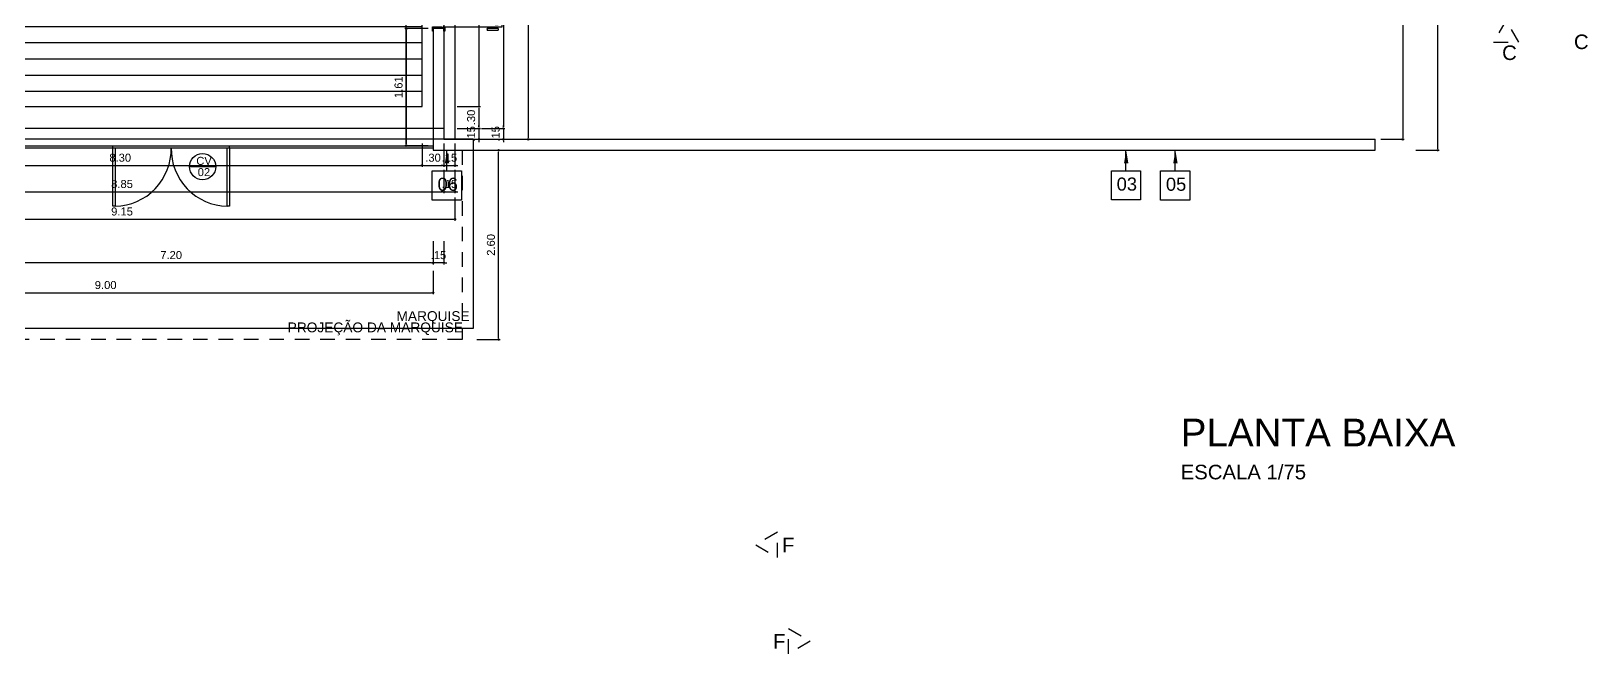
# Model space of a CAD drawing. Header units: millimetres. Extents: x 2125 to 3408, y 1171 to 1686.
# Drawn here: x 3386.1 to 3407.5, y 1512.71 to 1521.27 of the extents above; entities that cross this region are included whole.
import ezdxf

# ---------------------------------------------------------------- set-up
doc = ezdxf.new("R2010")
doc.units = ezdxf.units.MM
doc.linetypes.add('CONTORNO_QUADRO_T', pattern=[0.35, 0.2, -0.15])
for name, color, linetype in [('cobertura', 1, 'Continuous'), ('cotas', 7, 'Continuous'), ('ESQUADRIAS', 7, 'Continuous'), ('Esquadrias_Portas', 2, 'Continuous'), ('LAYOUT', 7, 'Continuous'), ('Layout_Equipamentos', 7, 'Continuous'), ('linha de corte', 1, 'Continuous'), ('PAREDE', 4, 'Continuous'), ('PAREDES', 4, 'Continuous'), ('RUFO', 3, 'Continuous'), ('TEXTO01', 7, 'Continuous'), ('TEXTO02', 3, 'Continuous'), ('TEXTO03', 2, 'Continuous')]:
    doc.layers.add(name, color=color, linetype=linetype)
doc.styles.add('ROMANS', font='arial.ttf')
doc.styles.get("Standard").update_dxf_attribs({"font": 'arial.ttf'})
doc.styles.add('TEXTO1', font='swissko.ttf', dxfattribs={"width": 0.6, "height": 0.1})
doc.dimstyles.new('ESCALA75', dxfattribs={"dimtxt": 0.11, "dimasz": 0.02, "dimexe": 0.02, "dimexo": 0.04, "dimgap": 0.05, "dimtad": 1, "dimzin": 4, "dimdsep": 46, "dimtxsty": 'ROMANS', "dimblk1": 'PPC', "dimblk2": 'PPC', "dimsah": 1, "dimcen": 0.02, "dimclrd": 7, "dimclre": 7, "dimclrt": 3, "dimazin": 1, "dimtfac": 1, "dimtix": 1, "dimtmove": 0, "dimatfit": 3, "dimldrblk": 'PPC', "dimfxl": 0, "dimtolj": 1, "dimtzin": 12, "dimarcsym": 0})

# ---------------------------------------------------------------- blocks, each defined once
blk = doc.blocks.new('P80_02')
at = {"layer": 'ESQUADRIAS', "color": 2}
for p, q in [((0.025, 0.075), (0.025, 0.875)), ((0.025, 0.875), (0.055, 0.875)), ((0.055, 0.875), (0.055, 0.075)), ((0.055, 0.075), (0.025, 0.075))]:
    blk.add_line(p, q, dxfattribs=at)
at = {"layer": 'ESQUADRIAS', "color": 3, "linetype": 'Continuous'}
for p, q in [((-0.02, 0.67), (-0.02, 0.821)), ((-0.003, 0.667), (-0.017, 0.667)), ((0, 0.821), (0, 0.67)), ((0.023, 0.78), (0.023, 0.82)), ((0.057, 0.78), (0.057, 0.82)), ((0.08, 0.821), (0.08, 0.67)), ((0.083, 0.667), (0.097, 0.667)), ((0.1, 0.67), (0.1, 0.821))]:
    blk.add_line(p, q, dxfattribs=at)
at = {"layer": 'ESQUADRIAS', "color": 3}
for p, q in [((0, 0.821), (-0.02, 0.821)), ((0, 0.81), (0.023, 0.81)), ((0, 0.8), (0.023, 0.8)), ((0, 0.79), (0.023, 0.79)), ((0.023, 0.82), (0.025, 0.82)), ((0.023, 0.78), (0.025, 0.78)), ((0.057, 0.82), (0.055, 0.82)), ((0.057, 0.78), (0.055, 0.78)), ((0.08, 0.81), (0.057, 0.81)), ((0.08, 0.8), (0.057, 0.8)), ((0.08, 0.79), (0.057, 0.79)), ((0.08, 0.821), (0.1, 0.821))]:
    blk.add_line(p, q, dxfattribs=at)
at = {"layer": 'ESQUADRIAS'}
for p, q in [((0.016, 0.059), (0.016, 0.062)), ((0.032, 0.074), (0.029, 0.074))]:
    blk.add_line(p, q, dxfattribs=at)
at = {"layer": 'ESQUADRIAS', "color": 3}
for points in [[(0.015, 0.085), (-0.035, 0.085), (-0.035, 0.075), (0.015, 0.075)], [(0.885, 0.085), (0.835, 0.085), (0.835, 0.075), (0.885, 0.075)], [(0.025, -0.075), (0, -0.075), (-0.035, -0.075), (-0.035, -0.085), (0.025, -0.085)], [(0.885, -0.075), (0.825, -0.075), (0.825, -0.085), (0.885, -0.085)]]:
    blk.add_lwpolyline(points, close=True, dxfattribs=at)
at = {"layer": 'ESQUADRIAS', "color": 2}
for points in [[(0.025, 0.045), (0.015, 0.045), (0.015, 0.075), (0, 0.075), (0, -0.075), (0.025, -0.075)], [(0.825, 0.045), (0.835, 0.045), (0.835, 0.075), (0.85, 0.075), (0.85, -0.075), (0.825, -0.075)]]:
    blk.add_lwpolyline(points, close=True, dxfattribs=at)
at = {"layer": 'ESQUADRIAS', "color": 1}
for points in [[(0.016, 0.071, -0.236068), (0.015, 0.073), (0.015, 0.07), (0.015, 0.05), (0.016, 0.05)], [(0.02, 0.074, 0.236068), (0.017, 0.075), (0.02, 0.075), (0.04, 0.075), (0.04, 0.074)]]:
    blk.add_lwpolyline(points, format="xyb", close=True, dxfattribs=at)
at = {"layer": 'ESQUADRIAS'}
for points in [[(0.017, 0.063), (0.016, 0.062), (0.016, 0.062)], [(0.017, 0.058), (0.016, 0.059), (0.016, 0.059)], [(0.017, 0.06), (0.017, 0.06), (0.017, 0.058), (0.017, 0.058), (0.017, 0.063), (0.017, 0.063), (0.017, 0.06), (0.017, 0.06)], [(0.028, 0.073), (0.029, 0.074), (0.029, 0.074)], [(0.03, 0.073), (0.03, 0.073), (0.033, 0.073), (0.033, 0.073), (0.028, 0.073), (0.028, 0.073), (0.03, 0.073), (0.03, 0.073)], [(0.033, 0.073), (0.032, 0.074), (0.032, 0.074)]]:
    blk.add_lwpolyline(points, dxfattribs=at)
at = {"layer": 'ESQUADRIAS', "color": 1}
blk.add_circle((0.017, 0.073), 0.0025, dxfattribs=at)
at = {"layer": 'ESQUADRIAS'}
blk.add_arc((0.108, 0.148), 0.729, 355.0636, 94.2065, dxfattribs=at)
at = {"layer": 'ESQUADRIAS', "color": 3, "linetype": 'Continuous'}
for centre, start, end in [((-0.017, 0.67), 180, 260.5377), ((-0.003, 0.67), 260.5377, 360), ((0.083, 0.67), 180, 279.4623), ((0.097, 0.67), 279.4623, 0)]:
    blk.add_arc(centre, 0.003, start, end, dxfattribs=at)
blk = doc.blocks.new('PPC')
at = {"color": 2}
blk.add_circle((0, 0), 0.5, dxfattribs=at)
blk = doc.blocks.new('*D1169')
at = {"layer": 'cotas', "color": 7, "lineweight": -2, "transparency": 16777216}
for p, q in [((3391.621, 1518.384), (3391.621, 1518.064)), ((3391.771, 1518.384), (3391.771, 1518.064)), ((3391.601, 1518.084), (3391.581, 1518.084)), ((3391.771, 1518.084), (3391.621, 1518.084)), ((3391.791, 1518.084), (3391.811, 1518.084))]:
    blk.add_line(p, q, dxfattribs=at)
at = {"layer": 'DEFPOINTS', "color": 0, "transparency": 16777216}
for p in [(3391.621, 1518.774), (3391.771, 1518.774), (3391.621, 1518.084)]:
    blk.add_point(p, dxfattribs=at)
at = {"layer": 'cotas', "color": 7, "lineweight": -2, "transparency": 16777216, "xscale": 0.02, "yscale": 0.02, "zscale": 0.02}
blk.add_blockref('PPC', (3391.621, 1518.084), dxfattribs=at)
at = {"layer": 'cotas', "color": 7, "lineweight": -2, "transparency": 16777216, "xscale": 0.02, "yscale": 0.02, "zscale": 0.02, "rotation": 180}
blk.add_blockref('PPC', (3391.771, 1518.084), dxfattribs=at)
at = {"layer": 'cotas', "color": 3, "transparency": 16777216, "insert": (3391.696, 1518.19), "char_height": 0.11, "attachment_point": 5, "style": 'ROMANS'}
blk.add_mtext('\\A1;.15', dxfattribs=at)
blk = doc.blocks.new('*D1170')
at = {"layer": 'cotas', "color": 7, "lineweight": -2, "transparency": 16777216}
for p, q in [((3384.421, 1518.384), (3384.421, 1518.064)), ((3391.621, 1518.384), (3391.621, 1518.064)), ((3391.601, 1518.084), (3384.441, 1518.084))]:
    blk.add_line(p, q, dxfattribs=at)
at = {"layer": 'DEFPOINTS', "color": 0, "transparency": 16777216}
for p in [(3391.621, 1518.774), (3384.421, 1518.563), (3384.421, 1518.084)]:
    blk.add_point(p, dxfattribs=at)
at = {"layer": 'cotas', "color": 7, "lineweight": -2, "transparency": 16777216, "xscale": 0.02, "yscale": 0.02, "zscale": 0.02, "rotation": 180}
blk.add_blockref('PPC', (3384.421, 1518.084), dxfattribs=at)
at = {"layer": 'cotas', "color": 7, "lineweight": -2, "transparency": 16777216, "xscale": 0.02, "yscale": 0.02, "zscale": 0.02}
blk.add_blockref('PPC', (3391.621, 1518.084), dxfattribs=at)
at = {"layer": 'cotas', "color": 3, "transparency": 16777216, "insert": (3388.021, 1518.191), "char_height": 0.11, "attachment_point": 5, "style": 'ROMANS'}
blk.add_mtext('\\A1;7.20', dxfattribs=at)
blk = doc.blocks.new('*D1201')
at = {"layer": 'cotas', "color": 7, "lineweight": -2, "transparency": 16777216}
for p, q in [((3405.132, 1535.031), (3405.452, 1535.031)), ((3405.432, 1519.651), (3405.432, 1535.011)), ((3405.132, 1519.631), (3405.452, 1519.631))]:
    blk.add_line(p, q, dxfattribs=at)
at = {"layer": 'DEFPOINTS', "color": 0, "transparency": 16777216}
for p in [(3403.664, 1535.031), (3405.432, 1535.031), (3403.664, 1519.631)]:
    blk.add_point(p, dxfattribs=at)
at = {"layer": 'cotas', "color": 7, "lineweight": -2, "transparency": 16777216, "xscale": 0.02, "yscale": 0.02, "zscale": 0.02}
for p, rotation in [((3405.432, 1535.031), 90), ((3405.432, 1519.631), 270)]:
    blk.add_blockref('PPC', p, dxfattribs=dict(at, rotation=rotation))
at = {"layer": 'cotas', "color": 3, "transparency": 16777216, "insert": (3405.326, 1527.331), "char_height": 0.11, "attachment_point": 5, "rotation": 90, "style": 'ROMANS'}
blk.add_mtext('\\A1;15.40', dxfattribs=at)
blk = doc.blocks.new('*D1254')
at = {"layer": 'cotas', "color": 7, "lineweight": -2, "transparency": 16777216}
for p, q in [((3391.553, 1521.301), (3391.233, 1521.301)), ((3391.253, 1521.281), (3391.253, 1519.713)), ((3391.553, 1519.693), (3391.233, 1519.693))]:
    blk.add_line(p, q, dxfattribs=at)
at = {"layer": 'DEFPOINTS', "color": 0, "transparency": 16777216}
for p in [(3391.621, 1521.301), (3391.253, 1519.693), (3391.621, 1519.693)]:
    blk.add_point(p, dxfattribs=at)
at = {"layer": 'cotas', "color": 7, "lineweight": -2, "transparency": 16777216, "xscale": 0.02, "yscale": 0.02, "zscale": 0.02}
for p, rotation in [((3391.253, 1521.301), 90), ((3391.253, 1519.693), 270)]:
    blk.add_blockref('PPC', p, dxfattribs=dict(at, rotation=rotation))
at = {"layer": 'cotas', "color": 3, "transparency": 16777216, "insert": (3391.147, 1520.497), "char_height": 0.11, "attachment_point": 5, "rotation": 90, "style": 'ROMANS'}
blk.add_mtext('\\A1;1.61', dxfattribs=at)
blk = doc.blocks.new('*D1255')
at = {"layer": 'cotas', "color": 7, "lineweight": -2, "transparency": 16777216}
for p, q in [((3391.553, 1525.831), (3391.233, 1525.831)), ((3391.253, 1519.713), (3391.253, 1525.811)), ((3391.553, 1519.693), (3391.233, 1519.693))]:
    blk.add_line(p, q, dxfattribs=at)
at = {"layer": 'DEFPOINTS', "color": 0, "transparency": 16777216}
for p in [(3391.253, 1525.831), (3404.95, 1525.831), (3391.621, 1519.693)]:
    blk.add_point(p, dxfattribs=at)
at = {"layer": 'cotas', "color": 7, "lineweight": -2, "transparency": 16777216, "xscale": 0.02, "yscale": 0.02, "zscale": 0.02}
for p, rotation in [((3391.253, 1525.831), 90), ((3391.253, 1519.693), 270)]:
    blk.add_blockref('PPC', p, dxfattribs=dict(at, rotation=rotation))
at = {"layer": 'cotas', "color": 3, "transparency": 16777216, "insert": (3391.147, 1522.762), "char_height": 0.11, "attachment_point": 5, "rotation": 90, "style": 'ROMANS'}
blk.add_mtext('\\A1;6.14', dxfattribs=at)
blk = doc.blocks.new('*D1256')
at = {"layer": 'cotas', "color": 7, "lineweight": -2, "transparency": 16777216}
for p, q in [((3404.65, 1525.831), (3404.97, 1525.831)), ((3404.95, 1525.811), (3404.95, 1519.801)), ((3404.65, 1519.781), (3404.97, 1519.781))]:
    blk.add_line(p, q, dxfattribs=at)
at = {"layer": 'DEFPOINTS', "color": 0, "transparency": 16777216}
for p in [(3403.571, 1525.831), (3403.571, 1519.781), (3404.95, 1519.781)]:
    blk.add_point(p, dxfattribs=at)
at = {"layer": 'cotas', "color": 7, "lineweight": -2, "transparency": 16777216, "xscale": 0.02, "yscale": 0.02, "zscale": 0.02}
for p, rotation in [((3404.95, 1525.831), 90), ((3404.95, 1519.781), 270)]:
    blk.add_blockref('PPC', p, dxfattribs=dict(at, rotation=rotation))
at = {"layer": 'cotas', "color": 3, "transparency": 16777216, "insert": (3404.844, 1522.806), "char_height": 0.11, "attachment_point": 5, "rotation": 90, "style": 'ROMANS'}
blk.add_mtext('\\A1;6.05', dxfattribs=at)
blk = doc.blocks.new('*D1217')
at = {"layer": 'cotas', "color": 7, "lineweight": -2, "transparency": 16777216}
for p, q in [((3382.621, 1517.973), (3382.621, 1517.653)), ((3391.621, 1517.973), (3391.621, 1517.653)), ((3382.641, 1517.673), (3391.601, 1517.673))]:
    blk.add_line(p, q, dxfattribs=at)
at = {"layer": 'DEFPOINTS', "color": 0, "transparency": 16777216}
for p in [(3391.621, 1519.631), (3382.621, 1518.683), (3391.621, 1517.673)]:
    blk.add_point(p, dxfattribs=at)
at = {"layer": 'cotas', "color": 7, "lineweight": -2, "transparency": 16777216, "xscale": 0.02, "yscale": 0.02, "zscale": 0.02, "rotation": 180}
blk.add_blockref('PPC', (3382.621, 1517.673), dxfattribs=at)
at = {"layer": 'cotas', "color": 7, "lineweight": -2, "transparency": 16777216, "xscale": 0.02, "yscale": 0.02, "zscale": 0.02}
blk.add_blockref('PPC', (3391.621, 1517.673), dxfattribs=at)
at = {"layer": 'cotas', "color": 3, "transparency": 16777216, "insert": (3387.121, 1517.779), "char_height": 0.11, "attachment_point": 5, "style": 'ROMANS'}
blk.add_mtext('\\A1;9.00', dxfattribs=at)
blk = doc.blocks.new('*D1267')
at = {"color": 7, "lineweight": -2, "transparency": 16777216}
for p, q in [((3392.223, 1519.631), (3392.543, 1519.631)), ((3392.523, 1517.051), (3392.523, 1519.611)), ((3392.223, 1517.031), (3392.543, 1517.031))]:
    blk.add_line(p, q, dxfattribs=at)
at = {"layer": 'DEFPOINTS', "color": 0, "transparency": 16777216}
for p in [(3392.021, 1519.631), (3392.523, 1519.631), (3392.021, 1517.031)]:
    blk.add_point(p, dxfattribs=at)
at = {"color": 7, "lineweight": -2, "transparency": 16777216, "xscale": 0.02, "yscale": 0.02, "zscale": 0.02}
for p, rotation in [((3392.523, 1519.631), 90), ((3392.523, 1517.031), 270)]:
    blk.add_blockref('PPC', p, dxfattribs=dict(at, rotation=rotation))
at = {"color": 3, "transparency": 16777216, "insert": (3392.417, 1518.331), "char_height": 0.11, "attachment_point": 5, "rotation": 90, "style": 'ROMANS'}
blk.add_mtext('\\A1;2.60', dxfattribs=at)
blk = doc.blocks.new('*D1270')
at = {"layer": 'cotas', "color": 7, "lineweight": -2, "transparency": 16777216}
for p, q in [((3392.012, 1527.431), (3392.272, 1527.431)), ((3392.252, 1527.411), (3392.252, 1520.251)), ((3391.952, 1520.231), (3392.272, 1520.231))]:
    blk.add_line(p, q, dxfattribs=at)
at = {"layer": 'DEFPOINTS', "color": 0, "transparency": 16777216}
for p in [(3391.972, 1527.431), (3391.522, 1520.231), (3392.252, 1520.231)]:
    blk.add_point(p, dxfattribs=at)
at = {"layer": 'cotas', "color": 7, "lineweight": -2, "transparency": 16777216, "xscale": 0.02, "yscale": 0.02, "zscale": 0.02}
for p, rotation in [((3392.252, 1527.431), 90), ((3392.252, 1520.231), 270)]:
    blk.add_blockref('PPC', p, dxfattribs=dict(at, rotation=rotation))
at = {"layer": 'cotas', "color": 3, "transparency": 16777216, "insert": (3392.145, 1523.831), "char_height": 0.11, "attachment_point": 5, "rotation": 90, "style": 'ROMANS'}
blk.add_mtext('\\A1;7.20', dxfattribs=at)
blk = doc.blocks.new('*D1271')
at = {"layer": 'cotas', "color": 7, "lineweight": -2, "transparency": 16777216}
for p, q in [((3391.952, 1520.231), (3392.272, 1520.231)), ((3392.252, 1520.211), (3392.252, 1519.951)), ((3391.952, 1519.931), (3392.272, 1519.931))]:
    blk.add_line(p, q, dxfattribs=at)
at = {"layer": 'DEFPOINTS', "color": 0, "transparency": 16777216}
for p in [(3391.522, 1520.231), (3391.822, 1519.931), (3392.252, 1519.931)]:
    blk.add_point(p, dxfattribs=at)
at = {"layer": 'cotas', "color": 7, "lineweight": -2, "transparency": 16777216, "xscale": 0.02, "yscale": 0.02, "zscale": 0.02}
for p, rotation in [((3392.252, 1520.231), 90), ((3392.252, 1519.931), 270)]:
    blk.add_blockref('PPC', p, dxfattribs=dict(at, rotation=rotation))
at = {"layer": 'cotas', "color": 3, "transparency": 16777216, "insert": (3392.145, 1520.081), "char_height": 0.11, "attachment_point": 5, "rotation": 90, "style": 'ROMANS'}
blk.add_mtext('\\A1;.30', dxfattribs=at)
blk = doc.blocks.new('*D1272')
at = {"layer": 'DEFPOINTS', "color": 0, "ltscale": 0.0001, "transparency": 16777216}
for p in [(3391.822, 1519.931), (3391.972, 1519.781), (3392.252, 1519.781)]:
    blk.add_point(p, dxfattribs=at)
at = {"layer": 'TEXTO03', "color": 7, "lineweight": -2, "ltscale": 0.0001, "transparency": 16777216}
for p, q in [((3392.252, 1519.951), (3392.252, 1519.971)), ((3391.952, 1519.931), (3392.272, 1519.931)), ((3392.012, 1519.781), (3392.272, 1519.781)), ((3392.252, 1519.931), (3392.252, 1519.781)), ((3392.252, 1519.761), (3392.252, 1519.741))]:
    blk.add_line(p, q, dxfattribs=at)
at = {"layer": 'TEXTO03', "color": 7, "lineweight": -2, "ltscale": 0.0001, "transparency": 16777216, "xscale": 0.02, "yscale": 0.02, "zscale": 0.02}
for p, rotation in [((3392.252, 1519.931), 270), ((3392.252, 1519.781), 90)]:
    blk.add_blockref('PPC', p, dxfattribs=dict(at, rotation=rotation))
at = {"layer": 'TEXTO03', "color": 3, "ltscale": 0.0001, "transparency": 16777216, "insert": (3392.145, 1519.856), "char_height": 0.11, "attachment_point": 5, "rotation": 90, "style": 'ROMANS'}
blk.add_mtext('\\A1;.15', dxfattribs=at)
blk = doc.blocks.new('*D1273')
at = {"layer": 'cotas', "color": 7, "lineweight": -2, "transparency": 16777216}
for p, q in [((3392.586, 1527.581), (3392.608, 1527.581)), ((3392.588, 1527.561), (3392.588, 1519.951)), ((3392.288, 1519.931), (3392.608, 1519.931))]:
    blk.add_line(p, q, dxfattribs=at)
at = {"layer": 'DEFPOINTS', "color": 0, "transparency": 16777216}
for p in [(3392.546, 1527.581), (3391.87, 1519.931), (3392.588, 1519.931)]:
    blk.add_point(p, dxfattribs=at)
at = {"layer": 'cotas', "color": 7, "lineweight": -2, "transparency": 16777216, "xscale": 0.02, "yscale": 0.02, "zscale": 0.02}
for p, rotation in [((3392.588, 1527.581), 90), ((3392.588, 1519.931), 270)]:
    blk.add_blockref('PPC', p, dxfattribs=dict(at, rotation=rotation))
at = {"layer": 'cotas', "color": 3, "transparency": 16777216, "insert": (3392.482, 1523.756), "char_height": 0.11, "attachment_point": 5, "rotation": 90, "style": 'ROMANS'}
blk.add_mtext('\\A1;7.65', dxfattribs=at)
blk = doc.blocks.new('*D1274')
at = {"layer": 'cotas', "color": 7, "lineweight": -2, "transparency": 16777216}
for p, q in [((3392.588, 1519.951), (3392.588, 1519.971)), ((3392.288, 1519.931), (3392.608, 1519.931)), ((3392.288, 1519.781), (3392.608, 1519.781)), ((3392.588, 1519.931), (3392.588, 1519.781)), ((3392.588, 1519.761), (3392.588, 1519.741))]:
    blk.add_line(p, q, dxfattribs=at)
at = {"layer": 'DEFPOINTS', "color": 0, "transparency": 16777216}
for p in [(3391.87, 1519.931), (3392.02, 1519.781), (3392.588, 1519.781)]:
    blk.add_point(p, dxfattribs=at)
at = {"layer": 'cotas', "color": 7, "lineweight": -2, "transparency": 16777216, "xscale": 0.02, "yscale": 0.02, "zscale": 0.02}
for p, rotation in [((3392.588, 1519.931), 270), ((3392.588, 1519.781), 90)]:
    blk.add_blockref('PPC', p, dxfattribs=dict(at, rotation=rotation))
at = {"layer": 'cotas', "color": 3, "transparency": 16777216, "insert": (3392.482, 1519.856), "char_height": 0.11, "attachment_point": 5, "rotation": 90, "style": 'ROMANS'}
blk.add_mtext('\\A1;.15', dxfattribs=at)
blk = doc.blocks.new('*D1275')
at = {"layer": 'cotas', "color": 7, "lineweight": -2, "transparency": 16777216}
for p, q in [((3392.929, 1527.581), (3392.949, 1527.581)), ((3392.929, 1527.561), (3392.929, 1519.801)), ((3392.629, 1519.781), (3392.949, 1519.781))]:
    blk.add_line(p, q, dxfattribs=at)
at = {"layer": 'DEFPOINTS', "color": 0, "transparency": 16777216}
for p in [(3392.909, 1527.581), (3392.073, 1519.781), (3392.929, 1519.781)]:
    blk.add_point(p, dxfattribs=at)
at = {"layer": 'cotas', "color": 7, "lineweight": -2, "transparency": 16777216, "xscale": 0.02, "yscale": 0.02, "zscale": 0.02}
for p, rotation in [((3392.929, 1527.581), 90), ((3392.929, 1519.781), 270)]:
    blk.add_blockref('PPC', p, dxfattribs=dict(at, rotation=rotation))
at = {"layer": 'cotas', "color": 3, "transparency": 16777216, "insert": (3392.822, 1523.681), "char_height": 0.11, "attachment_point": 5, "rotation": 90, "style": 'ROMANS'}
blk.add_mtext('\\A1;7.80', dxfattribs=at)
blk = doc.blocks.new('*D1323')
at = {"layer": 'cotas', "color": 7, "lineweight": -2, "transparency": 16777216}
for p, q in [((3383.171, 1519.722), (3383.171, 1519.402)), ((3391.471, 1519.722), (3391.471, 1519.402)), ((3383.191, 1519.422), (3391.451, 1519.422))]:
    blk.add_line(p, q, dxfattribs=at)
at = {"layer": 'DEFPOINTS', "color": 0, "transparency": 16777216}
for p in [(3391.471, 1520.231), (3383.171, 1519.931), (3391.471, 1519.422)]:
    blk.add_point(p, dxfattribs=at)
at = {"layer": 'cotas', "color": 7, "lineweight": -2, "transparency": 16777216, "xscale": 0.02, "yscale": 0.02, "zscale": 0.02, "rotation": 180}
blk.add_blockref('PPC', (3383.171, 1519.422), dxfattribs=at)
at = {"layer": 'cotas', "color": 7, "lineweight": -2, "transparency": 16777216, "xscale": 0.02, "yscale": 0.02, "zscale": 0.02}
blk.add_blockref('PPC', (3391.471, 1519.422), dxfattribs=at)
at = {"layer": 'cotas', "color": 3, "transparency": 16777216, "insert": (3387.321, 1519.528), "char_height": 0.11, "attachment_point": 5, "style": 'ROMANS'}
blk.add_mtext('\\A1;8.30', dxfattribs=at)
blk = doc.blocks.new('*D1324')
at = {"layer": 'cotas', "color": 7, "lineweight": -2, "transparency": 16777216}
for p, q in [((3391.471, 1519.722), (3391.471, 1519.402)), ((3391.771, 1519.722), (3391.771, 1519.402)), ((3391.491, 1519.422), (3391.751, 1519.422))]:
    blk.add_line(p, q, dxfattribs=at)
at = {"layer": 'DEFPOINTS', "color": 0, "transparency": 16777216}
for p in [(3391.471, 1520.231), (3391.771, 1519.931), (3391.771, 1519.422)]:
    blk.add_point(p, dxfattribs=at)
at = {"layer": 'cotas', "color": 7, "lineweight": -2, "transparency": 16777216, "xscale": 0.02, "yscale": 0.02, "zscale": 0.02, "rotation": 180}
blk.add_blockref('PPC', (3391.471, 1519.422), dxfattribs=at)
at = {"layer": 'cotas', "color": 7, "lineweight": -2, "transparency": 16777216, "xscale": 0.02, "yscale": 0.02, "zscale": 0.02}
blk.add_blockref('PPC', (3391.771, 1519.422), dxfattribs=at)
at = {"layer": 'cotas', "color": 3, "transparency": 16777216, "insert": (3391.621, 1519.528), "char_height": 0.11, "attachment_point": 5, "style": 'ROMANS'}
blk.add_mtext('\\A1;.30', dxfattribs=at)
blk = doc.blocks.new('*D1325')
at = {"layer": 'cotas', "color": 7, "lineweight": -2, "transparency": 16777216}
for p, q in [((3391.771, 1519.722), (3391.771, 1519.402)), ((3391.921, 1519.722), (3391.921, 1519.402)), ((3391.751, 1519.422), (3391.731, 1519.422)), ((3391.771, 1519.422), (3391.921, 1519.422)), ((3391.941, 1519.422), (3391.961, 1519.422))]:
    blk.add_line(p, q, dxfattribs=at)
at = {"layer": 'DEFPOINTS', "color": 0, "transparency": 16777216}
for p in [(3391.771, 1519.931), (3391.921, 1519.781), (3391.921, 1519.422)]:
    blk.add_point(p, dxfattribs=at)
at = {"layer": 'cotas', "color": 7, "lineweight": -2, "transparency": 16777216, "xscale": 0.02, "yscale": 0.02, "zscale": 0.02}
blk.add_blockref('PPC', (3391.771, 1519.422), dxfattribs=at)
at = {"layer": 'cotas', "color": 7, "lineweight": -2, "transparency": 16777216, "xscale": 0.02, "yscale": 0.02, "zscale": 0.02, "rotation": 180}
blk.add_blockref('PPC', (3391.921, 1519.422), dxfattribs=at)
at = {"layer": 'cotas', "color": 3, "transparency": 16777216, "insert": (3391.846, 1519.528), "char_height": 0.11, "attachment_point": 5, "style": 'ROMANS'}
blk.add_mtext('\\A1;.15', dxfattribs=at)
blk = doc.blocks.new('*D1277')
at = {"layer": 'cotas', "color": 7, "lineweight": -2, "transparency": 16777216}
for p, q in [((3382.921, 1519.361), (3382.921, 1519.041)), ((3391.771, 1519.361), (3391.771, 1519.041)), ((3382.941, 1519.061), (3391.751, 1519.061))]:
    blk.add_line(p, q, dxfattribs=at)
at = {"layer": 'DEFPOINTS', "color": 0, "transparency": 16777216}
for p in [(3382.921, 1519.886), (3391.771, 1519.886), (3391.771, 1519.061)]:
    blk.add_point(p, dxfattribs=at)
at = {"layer": 'cotas', "color": 7, "lineweight": -2, "transparency": 16777216, "xscale": 0.02, "yscale": 0.02, "zscale": 0.02, "rotation": 180}
blk.add_blockref('PPC', (3382.921, 1519.061), dxfattribs=at)
at = {"layer": 'cotas', "color": 7, "lineweight": -2, "transparency": 16777216, "xscale": 0.02, "yscale": 0.02, "zscale": 0.02}
blk.add_blockref('PPC', (3391.771, 1519.061), dxfattribs=at)
at = {"layer": 'cotas', "color": 3, "transparency": 16777216, "insert": (3387.346, 1519.167), "char_height": 0.11, "attachment_point": 5, "style": 'ROMANS'}
blk.add_mtext('\\A1;8.85', dxfattribs=at)
blk = doc.blocks.new('*D1278')
at = {"layer": 'cotas', "color": 7, "lineweight": -2, "transparency": 16777216}
for p, q in [((3391.771, 1519.361), (3391.771, 1519.041)), ((3391.921, 1519.361), (3391.921, 1519.041)), ((3391.751, 1519.061), (3391.731, 1519.061)), ((3391.771, 1519.061), (3391.921, 1519.061)), ((3391.941, 1519.061), (3391.961, 1519.061))]:
    blk.add_line(p, q, dxfattribs=at)
at = {"layer": 'DEFPOINTS', "color": 0, "transparency": 16777216}
for p in [(3391.771, 1519.886), (3391.921, 1519.736), (3391.921, 1519.061)]:
    blk.add_point(p, dxfattribs=at)
at = {"layer": 'cotas', "color": 7, "lineweight": -2, "transparency": 16777216, "xscale": 0.02, "yscale": 0.02, "zscale": 0.02}
blk.add_blockref('PPC', (3391.771, 1519.061), dxfattribs=at)
at = {"layer": 'cotas', "color": 7, "lineweight": -2, "transparency": 16777216, "xscale": 0.02, "yscale": 0.02, "zscale": 0.02, "rotation": 180}
blk.add_blockref('PPC', (3391.921, 1519.061), dxfattribs=at)
at = {"layer": 'cotas', "color": 3, "transparency": 16777216, "insert": (3391.846, 1519.167), "char_height": 0.11, "attachment_point": 5, "style": 'ROMANS'}
blk.add_mtext('\\A1;.15', dxfattribs=at)
blk = doc.blocks.new('*D1279')
at = {"layer": 'cotas', "color": 7, "lineweight": -2, "transparency": 16777216}
for p, q in [((3382.771, 1518.983), (3382.771, 1518.663)), ((3391.921, 1518.983), (3391.921, 1518.663)), ((3382.791, 1518.683), (3391.901, 1518.683))]:
    blk.add_line(p, q, dxfattribs=at)
at = {"layer": 'DEFPOINTS', "color": 0, "transparency": 16777216}
for p in [(3382.771, 1519.69), (3391.921, 1519.69), (3391.921, 1518.683)]:
    blk.add_point(p, dxfattribs=at)
at = {"layer": 'cotas', "color": 7, "lineweight": -2, "transparency": 16777216, "xscale": 0.02, "yscale": 0.02, "zscale": 0.02, "rotation": 180}
blk.add_blockref('PPC', (3382.771, 1518.683), dxfattribs=at)
at = {"layer": 'cotas', "color": 7, "lineweight": -2, "transparency": 16777216, "xscale": 0.02, "yscale": 0.02, "zscale": 0.02}
blk.add_blockref('PPC', (3391.921, 1518.683), dxfattribs=at)
at = {"layer": 'cotas', "color": 3, "transparency": 16777216, "insert": (3387.346, 1518.789), "char_height": 0.11, "attachment_point": 5, "style": 'ROMANS'}
blk.add_mtext('\\A1;9.15', dxfattribs=at)

msp = doc.modelspace()

# ---------------------------------------------------------------- hatches: boundary and pattern name
at = {"layer": 'cobertura'}
h = msp.add_hatch(dxfattribs=at)
h.set_pattern_fill('ANSI31', color=256, scale=0.07, angle=315)
h.set_pattern_definition([(0, (1004.02428, 690.56013), (7e-17, 0.22225), [])])
h.paths.add_polyline_path([(3391.8464, 1534.731), (3383.1714, 1534.731), (3383.1714, 1520.231), (3391.4714, 1520.231), (3391.4714, 1527.881), (3391.8464, 1527.881)])
h.paths.add_polyline_path([(3387.5195, 1528.133), (3387.5195, 1526.8831), (3386.8834, 1527.5081)], flags=16)
h.paths.add_polyline_path([(3386.8964, 1527.3675), (3387.6076, 1527.3675), (3387.6076, 1527.6512), (3386.8964, 1527.6512)], flags=24)

# ---------------------------------------------------------------- linework, layer by layer
for p, q in [((3384.4214, 1519.6926), (3391.6214, 1519.6926)), ((3384.4214, 1519.6626), (3391.6214, 1519.6626)), ((3391.8101, 1519.3469), (3391.8101, 1519.6287)), ((3401.1456, 1519.3491), (3401.1456, 1519.631)), ((3401.8225, 1519.3469), (3401.8225, 1519.6287))]:
    msp.add_line(p, q)
for points in [[(3391.6101, 1519.3469), (3392.0101, 1519.3469), (3392.0101, 1518.9469), (3391.6101, 1518.9469)], [(3400.9456, 1519.3491), (3401.3456, 1519.3491), (3401.3456, 1518.9491), (3400.9456, 1518.9491)], [(3401.6225, 1519.3469), (3402.0225, 1519.3469), (3402.0225, 1518.9469), (3401.6225, 1518.9469)]]:
    msp.add_lwpolyline(points, close=True)
at = {"layer": 'Esquadrias_Portas'}
for p, q in [((3387.2214, 1519.6626), (3387.2214, 1519.6926)), ((3388.8214, 1519.6626), (3388.8214, 1519.6926))]:
    msp.add_line(p, q, dxfattribs=at)
for points in [[(3387.2214, 1519.6626), (3387.2514, 1519.6626), (3387.2514, 1518.8626), (3387.2214, 1518.8626)], [(3388.7914, 1519.6626), (3388.8214, 1519.6626), (3388.8214, 1518.8626), (3388.7914, 1518.8626)]]:
    msp.add_lwpolyline(points, close=True, dxfattribs=at)
at = {"layer": 'LAYOUT'}
for points in [[(3391.7833, 1519.451), (3391.8133, 1519.631), (3391.8433, 1519.451)], [(3401.1189, 1519.4532), (3401.1489, 1519.6332), (3401.1789, 1519.4532)], [(3401.7957, 1519.451), (3401.8257, 1519.631), (3401.8557, 1519.451)]]:
    msp.add_solid(points, dxfattribs=at)
at = {"layer": 'Layout_Equipamentos'}
msp.add_line((3387.2514, 1519.6626), (3388.7914, 1519.6626), dxfattribs=at)
for centre, start, end in [((3387.2375, 1519.6466), 271.01562, 1.17376), ((3388.8053, 1519.6466), 178.82624, 268.98438)]:
    msp.add_arc(centre, 0.7841, start, end, dxfattribs=at)
at = {"layer": 'linha de corte', "color": 2, "linetype": 'CONTORNO_QUADRO_T'}
for p, q in [((3392.0214, 1519.631), (3392.0214, 1517.031)), ((3392.0214, 1517.031), (3382.2214, 1517.031))]:
    msp.add_line(p, q, dxfattribs=at)
at = {"layer": 'linha de corte', "linetype": 'CONTORNO_QUADRO_T'}
for points in [[(3406.3727, 1521.4169), (3406.1995, 1521.1169), (3406.5459, 1521.1169)], [(3396.0563, 1514.213), (3396.3563, 1514.0398), (3396.3563, 1514.3862)], [(3396.8063, 1512.8878), (3396.5063, 1512.7146), (3396.5063, 1513.061)]]:
    msp.add_lwpolyline(points, close=True, dxfattribs=at)
at = {"layer": 'PAREDE', "linetype": 'Continuous'}
for p, q in [((3391.6214, 1521.266), (3391.6214, 1519.631)), ((3391.7714, 1521.266), (3391.7714, 1519.781)), ((3391.7714, 1519.781), (3404.5714, 1519.781)), ((3391.6214, 1519.631), (3404.5714, 1519.631))]:
    msp.add_line(p, q, dxfattribs=at)
at = {"layer": 'PAREDE'}
msp.add_line((3404.5714, 1519.631), (3404.5714, 1519.781), dxfattribs=at)
at = {"layer": 'PAREDES'}
msp.add_lwpolyline([(3372.6214, 1519.781), (3358.9214, 1519.781), (3358.9214, 1523.581), (3360.4714, 1523.581), (3360.4714, 1525.581), (3358.9214, 1525.581), (3358.9214, 1529.381), (3363.1714, 1529.381), (3363.3214, 1529.381), (3363.3214, 1535.181), (3403.7214, 1535.181), (3403.7214, 1525.981), (3400.8714, 1525.981), (3400.8714, 1527.431), (3391.9214, 1527.431), (3391.9214, 1519.781), (3382.7714, 1519.781), (3382.7714, 1525.581), (3372.6214, 1525.581), (3372.6214, 1519.781)], dxfattribs=at)
msp.add_lwpolyline([(3372.4714, 1519.931), (3359.0714, 1519.931), (3359.0714, 1523.431), (3360.6214, 1523.431), (3360.6214, 1525.731), (3359.0714, 1525.731), (3359.0714, 1529.231), (3363.1714, 1529.231), (3363.4714, 1529.231), (3363.4714, 1535.031), (3403.5714, 1535.031), (3403.5714, 1526.131), (3401.0214, 1526.131), (3401.0214, 1527.581), (3391.7714, 1527.581), (3391.7714, 1519.931), (3382.9214, 1519.931), (3382.9214, 1525.731), (3372.4714, 1525.731)], close=True, dxfattribs=at)
at = {"layer": 'RUFO'}
for p, q in [((3391.4714, 1520.231), (3391.4714, 1527.881)), ((3383.1714, 1520.231), (3391.4714, 1520.231))]:
    msp.add_line(p, q, dxfattribs=at)
at = {"layer": 'TEXTO01'}
msp.add_line((3388.2726, 1519.406), (3388.6334, 1519.406), dxfattribs=at)
msp.add_circle((3388.453, 1519.406), 0.1804, dxfattribs=at)
at = {"layer": 'TEXTO03', "ltscale": 0.0001}
for p, q in [((3392.1714, 1519.781), (3391.9214, 1519.781)), ((3392.1714, 1519.781), (3392.1714, 1517.181)), ((3392.1714, 1517.181), (3382.3714, 1517.181))]:
    msp.add_line(p, q, dxfattribs=at)

# ---------------------------------------------------------------- block references
at = {"layer": 'ESQUADRIAS', "xscale": -1, "rotation": 270}
msp.add_blockref('P80_02', (3391.6964, 1521.301), dxfattribs=at)

# ---------------------------------------------------------------- texts
at = {"layer": 'linha de corte', "ltscale": 0.0001, "char_height": 0.12, "width": 0.619452, "attachment_point": 1, "style": 'TEXTO1'}
for s, insert in [('{\\fSansSerif|b0|i0|c2|p2;\\H1.6667x;\\W1;C}', (3406.3164, 1521.0704)), ('{\\fSansSerif|b0|i0|c2|p2;\\H1.6667x;\\W1;C}', (3407.3039, 1521.2204)), ('{\\fSansSerif|b0|i0|c2|p2;\\H1.6667x;\\W1;F}', (3396.4184, 1514.3078)), ('{\\fSansSerif|b0|i0|c2|p2;\\H1.6667x;\\W1;F}', (3396.2944, 1512.9858))]:
    msp.add_mtext(s, dxfattribs=dict(at, insert=insert))
at = {"layer": 'TEXTO01', "ltscale": 0.0001, "attachment_point": 1, "style": 'TEXTO1'}
for s, insert, char_height, width in [('{\\fSansSerif|b0|i0|c2|p2;\\W1;CV}', (3388.3664, 1519.5399), 0.11, 0.330365), ('{\\fSansSerif|b0|i0|c2|p2;\\W1;02}', (3388.3864, 1519.3855), 0.11, 0.330365), ('{\\fSansSerif|b0|i0|c2|p2;\\H3.1667x;\\W1;\\C2;PLANTA BAIXA\\H0.47368x;\\P\\H1.1111x;\\C3;ESCALA 1/75}', (3401.8978, 1515.9447), 0.12, 5.445164)]:
    msp.add_mtext(s, dxfattribs=dict(at, insert=insert, char_height=char_height, width=width))
at = {"layer": 'TEXTO02', "ltscale": 0.0001, "char_height": 0.18, "attachment_point": 1}
for s, insert in [('06', (3391.6826, 1519.254)), ('03', (3401.0181, 1519.2562)), ('05', (3401.695, 1519.254))]:
    msp.add_mtext(s, dxfattribs=dict(at, insert=insert))
at = {"layer": 'TEXTO03', "ltscale": 0.0001, "char_height": 0.09, "width": 3.738608, "attachment_point": 1, "style": 'TEXTO1'}
for s, insert in [('\\pi0.55813;{\\fSansSerif|b0|i0|c2|p2;\\H1.5x;\\W1;\\C2;MARQUISE}', (3390.5601, 1517.4208)), ('\\pi0.55813;{\\fSansSerif|b0|i0|c2|p2;\\H1.5x;\\W1;\\C2;PROJEÇÃO DA MARQUISE}', (3389.0643, 1517.2657))]:
    msp.add_mtext(s, dxfattribs=dict(at, insert=insert))

# ---------------------------------------------------------------- dimensions: what is measured, and where the dimension line sits
dim = msp.add_linear_dim(base=(3392.523, 1519.631), p1=(3392.0214, 1517.031), p2=(3392.0214, 1519.631), angle=90, dimstyle='ESCALA75')
dim.commit()
dim.dimension.update_dxf_attribs({"geometry": '*D1267', "text_midpoint": (3392.4168, 1518.331)})
at = {"layer": 'cotas'}
for base, p1, p2, picture, middle in [((3405.4322, 1535.031), (3403.6639, 1519.631), (3403.6639, 1535.031), '*D1201', (3405.3261, 1527.331)), ((3392.2516, 1520.231), (3391.9723, 1527.431), (3391.5223, 1520.231), '*D1270', (3392.1455, 1523.831)), ((3392.5881, 1519.931), (3392.5458, 1527.581), (3391.8702, 1519.931), '*D1273', (3392.482, 1523.756)), ((3392.9286, 1519.781), (3392.9086, 1527.581), (3392.0735, 1519.781), '*D1275', (3392.8225, 1523.681)), ((3404.9504, 1519.781), (3403.5714, 1525.831), (3403.5714, 1519.781), '*D1256', (3404.8442, 1522.806)), ((3392.2516, 1519.931), (3391.5223, 1520.231), (3391.8223, 1519.931), '*D1271', (3392.1454, 1520.081)), ((3392.5881, 1519.781), (3391.8702, 1519.931), (3392.0202, 1519.781), '*D1274', (3392.482, 1519.856))]:
    dim = msp.add_linear_dim(base=base, p1=p1, p2=p2, angle=90, dimstyle='ESCALA75', dxfattribs=at)
    dim.commit()
    dim.dimension.update_dxf_attribs({"geometry": picture, "text_midpoint": middle})
for base, p1, p2, picture, middle in [((3391.253, 1525.831), (3391.6214, 1519.6926), (3404.9504, 1525.831), '*D1255', (3391.1468, 1522.7618)), ((3391.253, 1519.6926), (3391.6214, 1521.301), (3391.6214, 1519.6926), '*D1254', (3391.1468, 1520.4968))]:
    dim = msp.add_linear_dim(base=base, p1=p1, p2=p2, angle=90, dimstyle='ESCALA75', override={"dimtmove": 1}, dxfattribs=at)
    dim.commit()
    dim.dimension.update_dxf_attribs({"geometry": picture, "text_midpoint": middle})
for base, p1, p2, picture, middle in [((3391.4714, 1519.4219), (3383.1714, 1519.931), (3391.4714, 1520.231), '*D1323', (3387.3214, 1519.5281)), ((3391.7714, 1519.4219), (3391.4714, 1520.231), (3391.7714, 1519.931), '*D1324', (3391.6214, 1519.5281)), ((3391.7714, 1519.0609), (3382.9214, 1519.8857), (3391.7714, 1519.8857), '*D1277', (3387.3464, 1519.1671)), ((3391.9214, 1519.4219), (3391.7714, 1519.931), (3391.9214, 1519.781), '*D1325', (3391.8464, 1519.5281)), ((3391.9214, 1519.0609), (3391.7714, 1519.8857), (3391.9214, 1519.7357), '*D1278', (3391.8464, 1519.1671)), ((3391.6214, 1517.6732), (3382.6214, 1518.6832), (3391.6214, 1519.631), '*D1217', (3387.1214, 1517.7793)), ((3391.9214, 1518.6829), (3382.7714, 1519.6899), (3391.9214, 1519.6899), '*D1279', (3387.3464, 1518.789))]:
    dim = msp.add_linear_dim(base=base, p1=p1, p2=p2, dimstyle='ESCALA75', dxfattribs=at)
    dim.commit()
    dim.dimension.update_dxf_attribs({"geometry": picture, "text_midpoint": middle})
for base, p1, p2, picture, middle in [((3384.4214, 1518.0844), (3391.6214, 1518.7743), (3384.4214, 1518.5626), '*D1170', (3388.0214, 1518.1906)), ((3391.6214, 1518.0843), (3391.7714, 1518.7741), (3391.6214, 1518.7741), '*D1169', (3391.6964, 1518.1905))]:
    dim = msp.add_linear_dim(base=base, p1=p1, p2=p2, dimstyle='ESCALA75', override={"dimtmove": 1}, dxfattribs=at)
    dim.commit()
    dim.dimension.update_dxf_attribs({"geometry": picture, "text_midpoint": middle})
at = {"layer": 'TEXTO03', "ltscale": 0.0001}
dim = msp.add_linear_dim(base=(3392.2516, 1519.781), p1=(3391.8223, 1519.931), p2=(3391.9723, 1519.781), angle=90, dimstyle='ESCALA75', dxfattribs=at)
dim.commit()
dim.dimension.update_dxf_attribs({"geometry": '*D1272', "text_midpoint": (3392.1455, 1519.856)})

doc.saveas('drawing.dxf')
